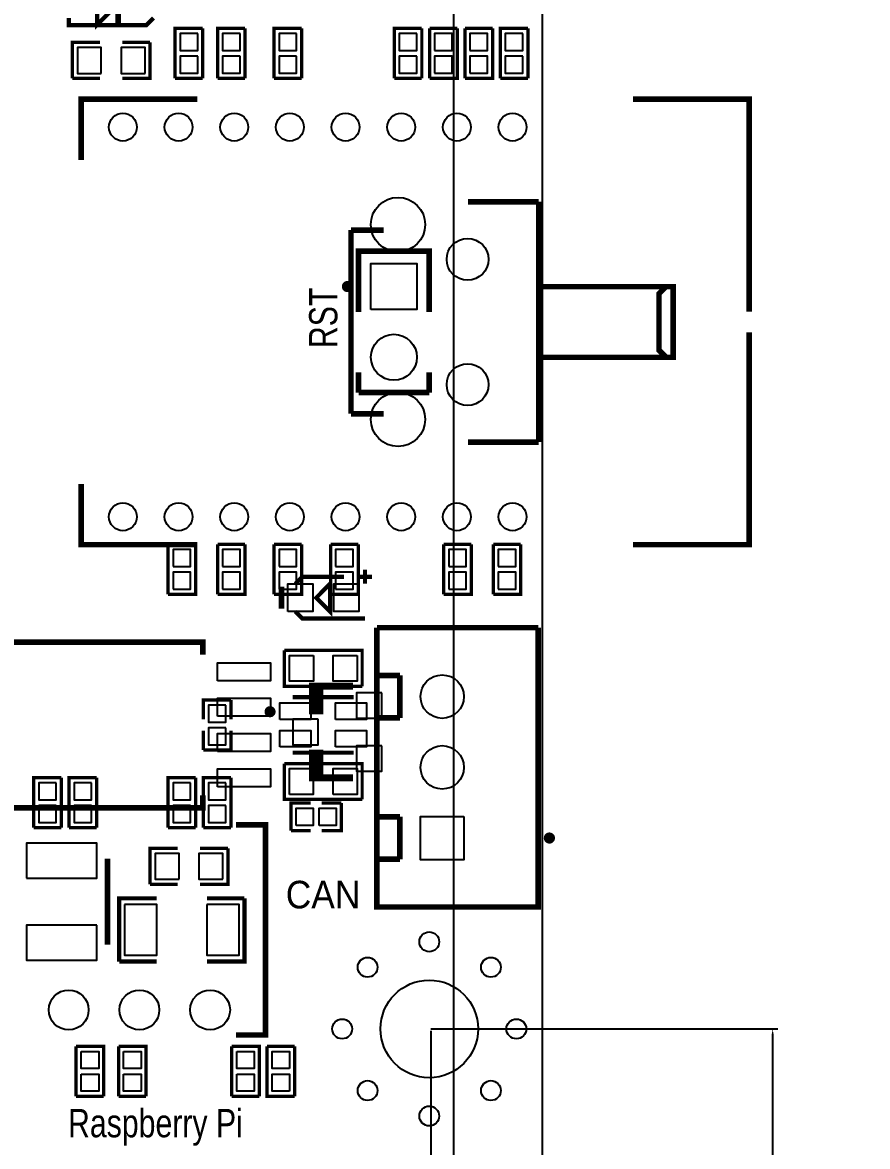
# Model space of a CAD drawing. Extents: x -23 to 189, y -20 to 117.
# Drawn here: x 158.36 to 188.72, y 10.25 to 50.64 of the extents above; entities that cross this region are included whole.
import ezdxf

# ---------------------------------------------------------------- set-up
doc = ezdxf.new("R2010")
doc.units = 0
doc.header["$MEASUREMENT"] = 0
doc.layers.get('0').update_dxf_attribs({"linetype": 'CONTINUOUS'})
doc.layers.get('Defpoints').update_dxf_attribs({"linetype": 'CONTINUOUS'})
for name, color, linetype in [('BOTTOM', 132, 'CONTINUOUS'), ('OUTLINE', 7, 'CONTINUOUS'), ('SILKSCREEN_BOTTOM', 230, 'CONTINUOUS'), ('SILKSCREEN_TOP', 7, 'CONTINUOUS'), ('TOP', 1, 'CONTINUOUS')]:
    doc.layers.add(name, color=color, linetype=linetype)
doc.dimstyles.get("Standard").update_dxf_attribs({"dimtxt": 0.18, "dimasz": 0.18, "dimexe": 0.18, "dimexo": 0.0625, "dimgap": 0.09, "dimtad": 0, "dimtih": 1, "dimtoh": 1, "dimzin": 0, "dimdsep": 46, "dimtxsty": 'STANDARD', "dimcen": 0.09, "dimadec": 0, "dimazin": 0, "dimtfac": 1, "dimtofl": 0, "dimtmove": 0, "dimatfit": 3, "dimfxl": 1, "dimtolj": 1, "dimtzin": 0, "dimarcsym": 0})

# ---------------------------------------------------------------- blocks, each defined once
blk = doc.blocks.new('*D14')
at = {"color": 0, "linetype": 'Continuous', "lineweight": -2}
for p, q in [((173.036, 14.478), (185.493, 14.478)), ((185.313, 14.298), (185.313, 9.511)), ((185.313, 2.545), (185.313, 7.331)), ((131.888, 2.365), (185.493, 2.365))]:
    blk.add_line(p, q, dxfattribs=at)
at = {"color": 0, "linetype": 'Continuous'}
for points in [[(185.283, 14.298), (185.343, 14.298), (185.313, 14.478)], [(185.283, 2.545), (185.343, 2.545), (185.313, 2.365)]]:
    blk.add_solid(points, dxfattribs=at)
at = {"layer": 'Defpoints', "color": 0, "linetype": 'Continuous'}
for p in [(172.974, 14.478), (185.313, 14.478), (131.826, 2.365)]:
    blk.add_point(p, dxfattribs=at)
at = {"color": 0, "linetype": 'Continuous', "insert": (185.313, 8.421), "char_height": 2, "attachment_point": 5}
blk.add_mtext('\\A1;12.11', dxfattribs=at)
blk = doc.blocks.new('*D15')
at = {"color": 0, "linetype": 'Continuous', "lineweight": -2}
for p, q in [((173.036, 14.415), (173.036, -9.342)), ((131.826, 2.302), (131.826, -9.342)), ((132.006, -9.162), (149.008, -9.162)), ((172.857, -9.162), (155.855, -9.162))]:
    blk.add_line(p, q, dxfattribs=at)
at = {"color": 0, "linetype": 'Continuous'}
for points in [[(132.006, -9.132), (132.006, -9.192), (131.826, -9.162)], [(172.857, -9.132), (172.857, -9.192), (173.036, -9.162)]]:
    blk.add_solid(points, dxfattribs=at)
at = {"layer": 'Defpoints', "color": 0, "linetype": 'Continuous'}
for p in [(173.036, 14.478), (131.826, 2.365), (173.036, -9.162)]:
    blk.add_point(p, dxfattribs=at)
at = {"color": 0, "linetype": 'Continuous', "insert": (152.431, -9.162), "char_height": 2, "attachment_point": 5}
blk.add_mtext('\\A1;41.21', dxfattribs=at)
blk = doc.blocks.new('*D16')
at = {"color": 0, "linetype": 'Continuous', "lineweight": -2}
for p, q in [((124.851, 53.722), (124.851, -18.86)), ((173.851, 53.724), (173.851, -18.86)), ((125.031, -18.68), (145.595, -18.68)), ((173.671, -18.68), (153.108, -18.68))]:
    blk.add_line(p, q, dxfattribs=at)
at = {"color": 0, "linetype": 'Continuous'}
for points in [[(125.031, -18.65), (125.031, -18.71), (124.851, -18.68)], [(173.671, -18.65), (173.671, -18.71), (173.851, -18.68)]]:
    blk.add_solid(points, dxfattribs=at)
at = {"layer": 'Defpoints', "color": 0, "linetype": 'Continuous'}
for p in [(124.851, 53.785), (173.851, 53.786), (173.851, -18.68)]:
    blk.add_point(p, dxfattribs=at)
at = {"color": 0, "linetype": 'Continuous', "insert": (149.351, -18.68), "char_height": 2, "attachment_point": 5}
blk.add_mtext('\\A1;49.00', dxfattribs=at)

msp = doc.modelspace()

# ---------------------------------------------------------------- linework, layer by layer
at = {"layer": 'BOTTOM'}
for points in [[(164.65296, 50.24374), (164.02304, 50.24374), (164.02304, 49.63414), (164.65296, 49.63414)], [(166.17696, 50.24374), (165.54704, 50.24374), (165.54704, 49.63414), (166.17696, 49.63414)], [(168.20896, 50.24374), (167.57904, 50.24374), (167.57904, 49.63414), (168.20896, 49.63414)], [(172.52696, 50.24374), (171.89704, 50.24374), (171.89704, 49.63414), (172.52696, 49.63414)], [(173.16704, 49.63414), (173.79696, 49.63414), (173.79696, 50.24374), (173.16704, 50.24374)], [(174.43704, 49.63414), (175.06696, 49.63414), (175.06696, 50.24374), (174.43704, 50.24374)], [(176.33696, 50.24374), (175.70704, 50.24374), (175.70704, 49.63414), (176.33696, 49.63414)], [(161.19094, 48.81118), (161.19094, 49.74082), (160.32988, 49.74082), (160.32988, 48.81118)], [(162.76066, 48.81118), (162.76066, 49.74082), (161.8996, 49.74082), (161.8996, 48.81118)], [(164.65296, 49.42586), (164.02304, 49.42586), (164.02304, 48.81626), (164.65296, 48.81626)], [(166.17696, 49.42586), (165.54704, 49.42586), (165.54704, 48.81626), (166.17696, 48.81626)], [(168.20896, 49.42586), (167.57904, 49.42586), (167.57904, 48.81626), (168.20896, 48.81626)], [(172.52696, 49.42586), (171.89704, 49.42586), (171.89704, 48.81626), (172.52696, 48.81626)], [(173.16704, 48.81626), (173.79696, 48.81626), (173.79696, 49.42586), (173.16704, 49.42586)], [(174.43704, 48.81626), (175.06696, 48.81626), (175.06696, 49.42586), (174.43704, 49.42586)], [(176.33696, 49.42586), (175.70704, 49.42586), (175.70704, 48.81626), (176.33696, 48.81626)], [(170.8785, 40.32504), (170.8785, 41.97604), (172.5295, 41.97604), (172.5295, 40.32504)], [(163.76904, 31.09214), (164.39896, 31.09214), (164.39896, 31.70174), (163.76904, 31.70174)], [(165.54704, 31.09214), (166.17696, 31.09214), (166.17696, 31.70174), (165.54704, 31.70174)], [(167.57904, 31.09214), (168.20896, 31.09214), (168.20896, 31.70174), (167.57904, 31.70174)], [(169.61104, 31.09214), (170.24096, 31.09214), (170.24096, 31.70174), (169.61104, 31.70174)], [(173.67504, 31.09214), (174.30496, 31.09214), (174.30496, 31.70174), (173.67504, 31.70174)], [(175.45304, 31.09214), (176.08296, 31.09214), (176.08296, 31.70174), (175.45304, 31.70174)], [(163.76904, 30.27426), (164.39896, 30.27426), (164.39896, 30.88386), (163.76904, 30.88386)], [(165.54704, 30.27426), (166.17696, 30.27426), (166.17696, 30.88386), (165.54704, 30.88386)], [(167.57904, 30.27426), (168.20896, 30.27426), (168.20896, 30.88386), (167.57904, 30.88386)], [(169.61104, 30.27426), (170.24096, 30.27426), (170.24096, 30.88386), (169.61104, 30.88386)], [(173.67504, 30.27426), (174.30496, 30.27426), (174.30496, 30.88386), (173.67504, 30.88386)], [(175.45304, 30.27426), (176.08296, 30.27426), (176.08296, 30.88386), (175.45304, 30.88386)], [(171.2722, 26.5557), (170.3578, 26.5557), (170.3578, 25.6413), (171.2722, 25.6413)], [(165.66896, 26.11374), (165.03904, 26.11374), (165.03904, 25.50414), (165.66896, 25.50414)], [(168.9862, 25.6032), (168.0718, 25.6032), (168.0718, 24.6888), (168.9862, 24.6888)], [(165.66896, 25.29586), (165.03904, 25.29586), (165.03904, 24.68626), (165.66896, 24.68626)], [(171.2722, 24.6507), (170.3578, 24.6507), (170.3578, 23.7363), (171.2722, 23.7363)], [(159.57296, 23.31974), (158.94304, 23.31974), (158.94304, 22.71014), (159.57296, 22.71014)], [(160.84296, 23.31974), (160.21304, 23.31974), (160.21304, 22.71014), (160.84296, 22.71014)], [(164.39896, 23.31974), (163.76904, 23.31974), (163.76904, 22.71014), (164.39896, 22.71014)], [(165.66896, 23.31974), (165.03904, 23.31974), (165.03904, 22.71014), (165.66896, 22.71014)], [(159.57296, 22.50186), (158.94304, 22.50186), (158.94304, 21.89226), (159.57296, 21.89226)], [(160.84296, 22.50186), (160.21304, 22.50186), (160.21304, 21.89226), (160.84296, 21.89226)], [(164.39896, 22.50186), (163.76904, 22.50186), (163.76904, 21.89226), (164.39896, 21.89226)], [(165.66896, 22.50186), (165.03904, 22.50186), (165.03904, 21.89226), (165.66896, 21.89226)], [(174.22114, 22.11578), (174.22114, 20.55622), (172.66158, 20.55622), (172.66158, 22.11578)], [(158.50108, 19.89074), (161.03092, 19.89074), (161.03092, 21.15566), (158.50108, 21.15566)], [(163.98494, 19.85518), (163.98494, 20.78482), (163.12388, 20.78482), (163.12388, 19.85518)], [(165.55466, 19.85518), (165.55466, 20.78482), (164.6936, 20.78482), (164.6936, 19.85518)], [(162.02787, 18.94459), (162.02787, 17.12341), (163.18865, 17.12341), (163.18865, 18.94459)], [(164.97935, 18.94459), (164.97935, 17.12341), (166.14013, 17.12341), (166.14013, 18.94459)], [(161.03092, 18.20926), (158.50108, 18.20926), (158.50108, 16.94434), (161.03092, 16.94434)]]:
    msp.add_lwpolyline(points, close=True, dxfattribs=at)
for centre, radius in [((161.96564, 46.87824), 0.50038), ((163.96716, 46.87824), 0.50038), ((165.96614, 46.87824), 0.50038), ((167.96512, 46.87824), 0.50038), ((169.96664, 46.87824), 0.50038), ((171.96562, 46.87824), 0.50038), ((173.96714, 46.87824), 0.50038), ((175.96612, 46.87824), 0.50038), ((171.85132, 43.37812), 0.97536), ((174.35068, 42.12844), 0.75057), ((171.704, 38.61054), 0.8255), ((174.35068, 37.62756), 0.75057), ((171.85132, 36.37788), 0.97536), ((161.96564, 32.87776), 0.50038), ((163.96716, 32.87776), 0.50038), ((165.96614, 32.87776), 0.50038), ((167.96512, 32.87776), 0.50038), ((169.96664, 32.87776), 0.50038), ((171.96562, 32.87776), 0.50038), ((173.96714, 32.87776), 0.50038), ((175.96612, 32.87776), 0.50038), ((173.44136, 26.416), 0.77978), ((173.44136, 23.876), 0.77978), ((172.974, 17.60728), 0.3556), ((170.75912, 16.69288), 0.3556), ((175.18888, 16.69288), 0.3556), ((172.974, 14.478), 1.7526), ((160.02, 15.15872), 0.71501), ((162.56, 15.15872), 0.71501), ((165.1, 15.15872), 0.71501), ((169.84472, 14.478), 0.3556), ((176.10328, 14.478), 0.3556), ((170.75912, 12.26312), 0.3556), ((175.18888, 12.26312), 0.3556), ((172.974, 11.34872), 0.3556)]:
    msp.add_circle(centre, radius, dxfattribs=at)
at = {"layer": 'OUTLINE'}
msp.add_lwpolyline([(135.8265, 108.966), (133.92912, 110.86338), (24.72182, 110.86338), (22.82444, 108.966), (0, 108.966), (0, 0.762), (22.82444, 0.762), (24.72182, -1.13538), (133.92912, -1.13538), (135.8265, 0.762), (177.038, 0.762), (177.038, 108.966)], close=True, dxfattribs=at)
at = {"layer": 'SILKSCREEN_BOTTOM'}
for points, const_width in [([(161.79292, 51.308), (161.04362, 52.0573), (161.04362, 50.5587), (161.79292, 51.308)], 0.14986), ([(161.79292, 50.5587), (161.79292, 52.0573)], 0.20066), ([(163.068, 50.8), (162.814, 50.546), (160.02, 50.546), (160.02, 50.8)], 0.1524), ([(163.8427, 48.63084), (163.8427, 50.42916), (164.8333, 50.42916)], 0.11938), ([(164.8333, 48.63084), (164.8333, 50.42916)], 0.11938), ([(165.3667, 48.63084), (165.3667, 50.42916), (166.3573, 50.42916)], 0.11938), ([(166.3573, 48.63084), (166.3573, 50.42916)], 0.11938), ([(167.3987, 48.63084), (167.3987, 50.42916), (168.3893, 50.42916)], 0.11938), ([(168.3893, 48.63084), (168.3893, 50.42916)], 0.11938), ([(171.7167, 48.63084), (171.7167, 50.42916), (172.7073, 50.42916)], 0.11938), ([(172.7073, 48.63084), (172.7073, 50.42916)], 0.11938), ([(173.9773, 50.42916), (173.9773, 48.63084), (172.9867, 48.63084)], 0.11938), ([(172.9867, 50.42916), (173.9773, 50.42916)], 0.11938), ([(172.9867, 50.42916), (172.9867, 48.63084)], 0.11938), ([(175.2473, 50.42916), (175.2473, 48.63084), (174.2567, 48.63084)], 0.11938), ([(174.2567, 50.42916), (175.2473, 50.42916)], 0.11938), ([(174.2567, 50.42916), (174.2567, 48.63084)], 0.11938), ([(175.5267, 48.63084), (175.5267, 50.42916), (176.5173, 50.42916)], 0.11938), ([(176.5173, 48.63084), (176.5173, 50.42916)], 0.11938), ([(161.14522, 49.92116), (160.14446, 49.92116), (160.14446, 48.63084)], 0.11938), ([(161.94278, 48.63084), (162.94354, 48.63084), (162.94354, 49.92116)], 0.11938), ([(161.94278, 49.92116), (162.94354, 49.92116)], 0.11938), ([(161.14522, 48.63084), (160.14446, 48.63084)], 0.11938), ([(164.8333, 48.63084), (163.8427, 48.63084)], 0.11938), ([(166.3573, 48.63084), (165.3667, 48.63084)], 0.11938), ([(168.3893, 48.63084), (167.3987, 48.63084)], 0.11938), ([(172.7073, 48.63084), (171.7167, 48.63084)], 0.11938), ([(176.5173, 48.63084), (175.5267, 48.63084)], 0.11938), ([(164.5793, 31.88716), (164.5793, 30.08884), (163.5887, 30.08884)], 0.11938), ([(163.5887, 31.88716), (164.5793, 31.88716)], 0.11938), ([(163.5887, 31.88716), (163.5887, 30.08884)], 0.11938), ([(166.3573, 31.88716), (166.3573, 30.08884), (165.3667, 30.08884)], 0.11938), ([(165.3667, 31.88716), (166.3573, 31.88716)], 0.11938), ([(165.3667, 31.88716), (165.3667, 30.08884)], 0.11938), ([(168.3893, 31.88716), (168.3893, 30.08884), (167.3987, 30.08884)], 0.11938), ([(167.3987, 31.88716), (168.3893, 31.88716)], 0.11938), ([(167.3987, 31.88716), (167.3987, 30.08884)], 0.11938), ([(170.4213, 31.88716), (170.4213, 30.08884), (169.4307, 30.08884)], 0.11938), ([(169.4307, 31.88716), (170.4213, 31.88716)], 0.11938), ([(169.4307, 31.88716), (169.4307, 30.08884)], 0.11938), ([(174.4853, 31.88716), (174.4853, 30.08884), (173.4947, 30.08884)], 0.11938), ([(173.4947, 31.88716), (174.4853, 31.88716)], 0.11938), ([(173.4947, 31.88716), (173.4947, 30.08884)], 0.11938), ([(176.2633, 31.88716), (176.2633, 30.08884), (175.2727, 30.08884)], 0.11938), ([(175.2727, 31.88716), (176.2633, 31.88716)], 0.11938), ([(175.2727, 31.88716), (175.2727, 30.08884)], 0.11938), ([(169.037, 26.797), (169.037, 25.908), (168.783, 25.908), (168.783, 26.797), (170.2308, 26.797)], 0.254), ([(164.8587, 25.60066), (164.8587, 26.29916), (165.8493, 26.29916)], 0.11938), ([(165.8493, 25.60066), (165.8493, 26.29916)], 0.11938), ([(165.8493, 25.19934), (165.8493, 24.50084), (164.8587, 24.50084)], 0.11938), ([(164.8587, 25.19934), (164.8587, 24.50084)], 0.11938), ([(169.037, 23.495), (169.037, 24.384), (168.783, 24.384), (168.783, 23.495), (170.2308, 23.495)], 0.254), ([(158.7627, 21.70684), (158.7627, 23.50516), (159.7533, 23.50516)], 0.11938), ([(159.7533, 21.70684), (159.7533, 23.50516)], 0.11938), ([(160.0327, 21.70684), (160.0327, 23.50516), (161.0233, 23.50516)], 0.11938), ([(161.0233, 21.70684), (161.0233, 23.50516)], 0.11938), ([(163.5887, 21.70684), (163.5887, 23.50516), (164.5793, 23.50516)], 0.11938), ([(164.5793, 21.70684), (164.5793, 23.50516)], 0.11938), ([(164.8587, 21.70684), (164.8587, 23.50516), (165.8493, 23.50516)], 0.11938), ([(165.8493, 21.70684), (165.8493, 23.50516)], 0.11938), ([(159.7533, 21.70684), (158.7627, 21.70684)], 0.11938), ([(161.0233, 21.70684), (160.0327, 21.70684)], 0.11938), ([(164.5793, 21.70684), (163.5887, 21.70684)], 0.11938), ([(165.8493, 21.70684), (164.8587, 21.70684)], 0.11938), ([(163.93922, 20.96516), (162.93846, 20.96516), (162.93846, 19.67484)], 0.11938), ([(164.73678, 19.67484), (165.73754, 19.67484), (165.73754, 20.96516)], 0.11938), ([(164.73678, 20.96516), (165.73754, 20.96516)], 0.11938), ([(161.417, 20.5994), (161.417, 17.5006)], 0.20066), ([(163.93922, 19.67484), (162.93846, 19.67484)], 0.11938), ([(163.18484, 19.16938), (161.83356, 19.16938), (161.83356, 16.89862)], 0.14986), ([(164.98316, 16.89862), (166.33444, 16.89862), (166.33444, 19.16938)], 0.14986), ([(164.98316, 19.16938), (166.33444, 19.16938)], 0.14986), ([(163.18484, 16.89862), (161.83356, 16.89862)], 0.14986)]:
    msp.add_lwpolyline(points, dxfattribs=dict(at, const_width=const_width))
at = {"layer": 'SILKSCREEN_TOP'}
for points, const_width in [([(164.64026, 47.879), (160.46704, 47.879), (160.46704, 45.70222)], 0.20066), ([(180.29174, 47.879), (184.46496, 47.879), (184.46496, 40.25392)], 0.20066), ([(176.911, 44.196), (174.371, 44.196)], 0.20066), ([(176.911, 35.56), (176.911, 44.196)], 0.20066), ([(170.16222, 36.57854), (170.16222, 43.17746)], 0.20066), ([(170.16222, 43.17746), (171.33316, 43.17746)], 0.20066), ([(170.434, 40.24122), (170.434, 42.42054), (172.974, 42.42054), (172.974, 40.24122)], 0.20066), ([(176.911, 41.148), (181.737, 41.148), (181.737, 38.608), (176.911, 38.608)], 0.20066), ([(181.737, 41.148), (181.483, 41.148), (181.229, 40.894), (181.229, 38.862), (181.483, 38.608), (181.737, 38.608)], 0.20066), ([(184.46496, 39.50208), (184.46496, 31.877), (180.29174, 31.877)], 0.20066), ([(170.434, 38.06952), (170.434, 37.34054)], 0.20066), ([(172.974, 37.34054), (172.974, 38.06952)], 0.20066), ([(170.434, 37.34054), (172.974, 37.34054)], 0.20066), ([(171.33316, 36.57854), (170.16222, 36.57854)], 0.20066), ([(174.371, 35.56), (176.911, 35.56)], 0.20066), ([(160.46704, 34.05378), (160.46704, 31.877), (164.64026, 31.877)], 0.20066), ([(168.16324, 30.47238), (168.4147, 30.7213), (169.9133, 30.7213)], 0.14986), ([(170.41368, 30.7213), (170.91406, 30.7213)], 0.14986), ([(170.66514, 30.47238), (170.66514, 30.97276)], 0.14986), ([(167.66286, 29.57322), (167.66286, 30.37078)], 0.20066), ([(168.91508, 29.972), (169.41292, 30.47238), (169.41292, 29.47162), (168.91508, 29.972)], 0.14986), ([(170.66514, 29.2227), (168.4147, 29.2227), (168.16324, 29.47162)], 0.14986), ([(171.09186, 28.89504), (171.09186, 19.67484)], 0.20066), ([(176.89068, 28.89504), (171.09186, 28.89504)], 0.20066), ([(176.89068, 22.21484), (176.89068, 28.89504)], 0.20066), ([(157.23616, 27.92984), (157.23616, 28.37434), (164.83584, 28.37434), (164.83584, 27.92984)], 0.20066), ([(170.56354, 26.78684), (167.76446, 26.78684), (167.76446, 28.07716)], 0.11938), ([(167.76446, 28.07716), (170.56354, 28.07716), (170.56354, 26.78684)], 0.11938), ([(171.09186, 27.178), (171.91736, 27.178)], 0.20066), ([(171.91736, 27.178), (171.91736, 25.654)], 0.20066), ([(168.06418, 26.39568), (170.26382, 26.39568)], 0.14986), ([(171.91736, 25.654), (171.09186, 25.654)], 0.20066), ([(168.06418, 24.40432), (170.26382, 24.40432)], 0.14986), ([(167.76446, 24.01316), (170.56354, 24.01316), (170.56354, 22.72284)], 0.11938), ([(170.56354, 22.72284), (167.76446, 22.72284), (167.76446, 24.01316)], 0.11938), ([(157.23616, 22.87016), (157.23616, 22.42566), (164.83584, 22.42566), (164.83584, 22.87016)], 0.20066), ([(168.70934, 22.5933), (168.01084, 22.5933), (168.01084, 21.6027)], 0.11938), ([(169.11066, 21.6027), (169.80916, 21.6027), (169.80916, 22.5933)], 0.11938), ([(169.11066, 22.5933), (169.80916, 22.5933)], 0.11938), ([(176.89068, 22.21484), (176.89068, 18.85696), (171.09186, 18.85696), (171.09186, 22.21484)], 0.20066), ([(166.03472, 14.25956), (167.08882, 14.25956), (167.08882, 21.80844), (166.03472, 21.80844)], 0.20066), ([(171.09186, 22.098), (171.91736, 22.098)], 0.20066), ([(171.91736, 22.098), (171.91736, 20.574)], 0.20066), ([(168.70934, 21.6027), (168.01084, 21.6027)], 0.11938), ([(171.91736, 20.574), (171.09186, 20.574)], 0.20066), ([(161.2773, 12.05484), (161.2773, 13.85316), (160.2867, 13.85316)], 0.11938), ([(160.2867, 12.05484), (160.2867, 13.85316)], 0.11938), ([(162.8013, 12.05484), (162.8013, 13.85316), (161.8107, 13.85316)], 0.11938), ([(161.8107, 12.05484), (161.8107, 13.85316)], 0.11938), ([(166.8653, 12.05484), (166.8653, 13.85316), (165.8747, 13.85316)], 0.11938), ([(165.8747, 12.05484), (165.8747, 13.85316)], 0.11938), ([(167.1447, 13.85316), (167.1447, 12.05484), (168.1353, 12.05484)], 0.11938), ([(168.1353, 13.85316), (167.1447, 13.85316)], 0.11938), ([(168.1353, 13.85316), (168.1353, 12.05484)], 0.11938), ([(160.2867, 12.05484), (161.2773, 12.05484)], 0.11938), ([(161.8107, 12.05484), (162.8013, 12.05484)], 0.11938), ([(165.8747, 12.05484), (166.8653, 12.05484)], 0.11938)]:
    msp.add_lwpolyline(points, dxfattribs=dict(at, const_width=const_width))
at = {"layer": 'SILKSCREEN_TOP', "const_width": 0.20066}
for points in [[(170.13428, 41.15054, 1), (169.93362, 41.15054, 1), (170.13428, 41.15054)], [(167.35298, 25.87498, 1.000202), (167.15486, 25.87498, 0.999798), (167.35298, 25.87498)], [(177.39106, 21.336, 1), (177.1904, 21.336, 1), (177.39106, 21.336)]]:
    msp.add_lwpolyline(points, format="xyb", dxfattribs=at)
at = {"layer": 'TOP'}
for points in [[(170.8785, 40.32504), (170.8785, 41.97604), (172.5295, 41.97604), (172.5295, 40.32504)], [(167.88892, 29.47162), (167.88892, 30.47238), (168.78808, 30.47238), (168.78808, 29.47162)], [(170.43908, 30.47238), (170.43908, 29.47162), (169.53992, 29.47162), (169.53992, 30.47238)], [(168.80967, 27.89682), (168.80967, 26.96718), (167.94861, 26.96718), (167.94861, 27.89682)], [(170.37939, 27.89682), (170.37939, 26.96718), (169.51833, 26.96718), (169.51833, 27.89682)], [(165.3667, 26.97988), (165.3667, 27.63012), (167.26662, 27.63012), (167.26662, 26.97988)], [(165.3667, 25.70988), (165.3667, 26.36012), (167.26662, 26.36012), (167.26662, 25.70988)], [(167.6019, 25.60066), (167.6019, 26.18994), (168.72204, 26.18994), (168.72204, 25.60066)], [(169.60342, 25.60066), (169.60342, 26.18994), (170.72356, 26.18994), (170.72356, 25.60066)], [(165.3667, 24.43988), (165.3667, 25.09012), (167.26662, 25.09012), (167.26662, 24.43988)], [(167.6019, 24.61006), (167.6019, 25.19934), (168.72204, 25.19934), (168.72204, 24.61006)], [(169.60342, 24.61006), (169.60342, 25.19934), (170.72356, 25.19934), (170.72356, 24.61006)], [(167.94734, 22.90318), (167.94734, 23.83282), (168.8084, 23.83282), (168.8084, 22.90318)], [(169.51706, 22.90318), (169.51706, 23.83282), (170.37812, 23.83282), (170.37812, 22.90318)], [(165.3667, 23.16988), (165.3667, 23.82012), (167.26662, 23.82012), (167.26662, 23.16988)], [(168.19626, 21.78304), (168.19626, 22.41296), (168.80586, 22.41296), (168.80586, 21.78304)], [(169.01414, 21.78304), (169.01414, 22.41296), (169.62374, 22.41296), (169.62374, 21.78304)], [(174.22114, 22.11578), (174.22114, 20.55622), (172.66158, 20.55622), (172.66158, 22.11578)], [(160.46704, 13.66774), (161.09696, 13.66774), (161.09696, 13.05814), (160.46704, 13.05814)], [(161.99104, 13.66774), (162.62096, 13.66774), (162.62096, 13.05814), (161.99104, 13.05814)], [(166.05504, 13.66774), (166.68496, 13.66774), (166.68496, 13.05814), (166.05504, 13.05814)], [(167.95496, 13.05814), (167.32504, 13.05814), (167.32504, 13.66774), (167.95496, 13.66774)], [(160.46704, 12.84986), (161.09696, 12.84986), (161.09696, 12.24026), (160.46704, 12.24026)], [(161.99104, 12.84986), (162.62096, 12.84986), (162.62096, 12.24026), (161.99104, 12.24026)], [(166.05504, 12.84986), (166.68496, 12.84986), (166.68496, 12.24026), (166.05504, 12.24026)], [(167.95496, 12.24026), (167.32504, 12.24026), (167.32504, 12.84986), (167.95496, 12.84986)]]:
    msp.add_lwpolyline(points, close=True, dxfattribs=at)
for centre, radius in [((161.96564, 46.87824), 0.50038), ((163.96716, 46.87824), 0.50038), ((165.96614, 46.87824), 0.50038), ((167.96512, 46.87824), 0.50038), ((169.96664, 46.87824), 0.50038), ((171.96562, 46.87824), 0.50038), ((173.96714, 46.87824), 0.50038), ((175.96612, 46.87824), 0.50038), ((171.85132, 43.37812), 0.97536), ((174.35068, 42.12844), 0.75057), ((171.704, 38.61054), 0.8255), ((174.35068, 37.62756), 0.75057), ((171.85132, 36.37788), 0.97536), ((161.96564, 32.87776), 0.50038), ((163.96716, 32.87776), 0.50038), ((165.96614, 32.87776), 0.50038), ((167.96512, 32.87776), 0.50038), ((169.96664, 32.87776), 0.50038), ((171.96562, 32.87776), 0.50038), ((173.96714, 32.87776), 0.50038), ((175.96612, 32.87776), 0.50038), ((173.44136, 26.416), 0.77978), ((173.44136, 23.876), 0.77978), ((172.974, 17.60728), 0.3556), ((170.75912, 16.69288), 0.3556), ((175.18888, 16.69288), 0.3556), ((172.974, 14.478), 1.7526), ((160.02, 15.15872), 0.71501), ((162.56, 15.15872), 0.71501), ((165.1, 15.15872), 0.71501), ((169.84472, 14.478), 0.3556), ((176.10328, 14.478), 0.3556), ((170.75912, 12.26312), 0.3556), ((175.18888, 12.26312), 0.3556), ((172.974, 11.34872), 0.3556)]:
    msp.add_circle(centre, radius, dxfattribs=at)

# ---------------------------------------------------------------- texts
at = {"layer": 'SILKSCREEN_TOP', "width": 0.8}
msp.add_text('RST', height=1.016, rotation=90, dxfattribs=at).set_placement((169.672, 38.9382))
at = {"layer": 'SILKSCREEN_TOP'}
for s, height, width, p in [('CAN', 0.9906, 0.958974, (167.8178, 18.8087)), ('Raspberry Pi', 1.016, 0.8, (159.9946, 10.58418))]:
    msp.add_text(s, height=height, dxfattribs=dict(at, width=width)).set_placement(p)

# ---------------------------------------------------------------- dimensions: what is measured, and where the dimension line sits
at = {"linetype": 'Continuous'}
for base, p1, p2, picture, middle in [((173.851317, -18.680294), (124.851162, 53.784504), (173.851317, 53.786023), '*D16', (149.35124, -18.680294)), ((173.0365, -9.162455), (131.826, 2.36474), (173.0365, 14.478), '*D15', (152.43125, -9.162455))]:
    dim = msp.add_linear_dim(base=base, p1=p1, p2=p2, dimstyle='Standard', override={"dimtxt": 2}, dxfattribs=at)
    dim.commit()
    dim.dimension.update_dxf_attribs({"geometry": picture, "text_midpoint": middle})
dim = msp.add_linear_dim(base=(185.313324, 14.478), p1=(131.826, 2.36474), p2=(172.974, 14.478), angle=90, dimstyle='Standard', override={"dimtxt": 2}, dxfattribs=at)
dim.commit()
dim.dimension.update_dxf_attribs({"geometry": '*D14', "text_midpoint": (185.313324, 8.42137)})

doc.saveas('drawing.dxf')
